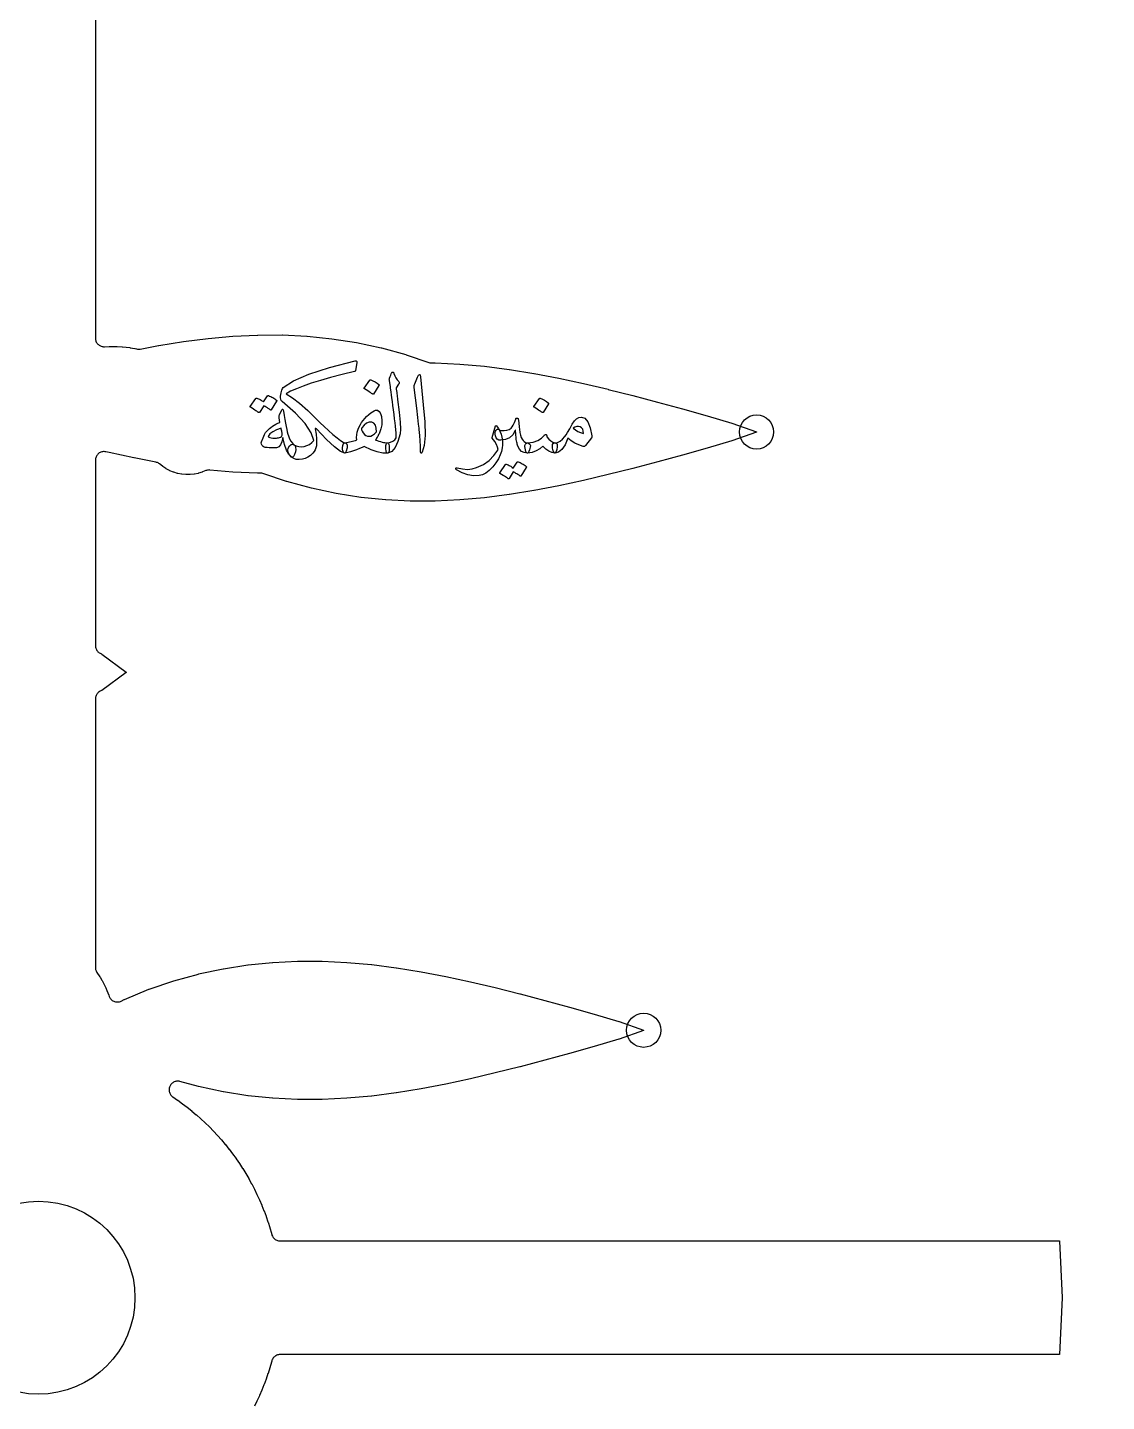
# Model space of a CAD drawing. Header units: millimetres. Extents: x -82 to 82, y -82 to 82.
# Drawn here: x -0.32 to 30.93, y -3.01 to 36.8 of the extents above; entities that cross this region are included whole.
import ezdxf

# ---------------------------------------------------------------- set-up
doc = ezdxf.new("R2010")
doc.units = ezdxf.units.MM
for name, color, linetype in [('CUT_INNER', 6, 'Continuous'), ('ENGRAVE', 7, 'Continuous'), ('TEXT', 5, 'Continuous')]:
    doc.layers.add(name, color=color, linetype=linetype)

msp = doc.modelspace()

# ---------------------------------------------------------------- linework, layer by layer
at = {"layer": 'CUT_INNER'}
msp.add_lwpolyline([(1.647, 40.7006), (1.647, 27.8045), (1.6482, 27.7805), (1.6516, 27.7568), (1.6573, 27.7335), (1.6652, 27.7109), (1.6752, 27.6891), (1.6873, 27.6684), (1.7013, 27.6489), (1.7171, 27.6309), (1.7346, 27.6144), (1.7535, 27.5998), (1.7738, 27.587), (1.7952, 27.5762), (1.8176, 27.5675), (1.8406, 27.5609), (1.8642, 27.5566), (1.8881, 27.5546), (1.9121, 27.5549), (2.0449, 27.563), (2.0524, 27.5632), (2.2725, 27.5632), (2.2801, 27.563), (2.4215, 27.5544), (2.429, 27.5537), (2.6492, 27.527), (2.6565, 27.5259), (2.7919, 27.5013), (2.7991, 27.4998), (2.8408, 27.4897), (2.867, 27.4847), (2.8937, 27.4827), (2.9203, 27.4834), (2.9468, 27.487), (3.4796, 27.589), (3.4832, 27.5896), (4.1954, 27.7048), (4.1995, 27.7054), (4.9112, 27.7962), (4.9159, 27.7967), (5.627, 27.8602), (5.6323, 27.8605), (6.3429, 27.8938), (6.3486, 27.8939), (7.0587, 27.8945), (7.0649, 27.8943), (7.7746, 27.8598), (7.7811, 27.8593), (8.4906, 27.7877), (8.4973, 27.7868), (9.2066, 27.676), (9.2135, 27.6747), (9.9226, 27.5229), (9.9296, 27.5212), (10.6387, 27.3262), (10.6458, 27.324), (11.3058, 27.0994), (11.3321, 27.092), (11.359, 27.0875), (11.3862, 27.086), (11.483, 27.0859), (11.4887, 27.0858), (12.1993, 27.0525), (12.2045, 27.0522), (12.9156, 26.9887), (12.9204, 26.9882), (13.632, 26.8974), (13.6362, 26.8968), (14.3484, 26.7817), (14.3519, 26.781), (15.0648, 26.6446), (15.0677, 26.644), (15.7812, 26.4896), (15.7835, 26.4891), (16.4975, 26.3199), (16.4994, 26.3195), (17.2138, 26.1387), (17.2152, 26.1383), (17.9296, 25.9489), (18.6459, 25.7527), (19.3622, 25.551), (19.3634, 25.5507), (20.0753, 25.3421), (20.0824, 25.3398), (20.789, 25.0859), (20.7941, 25.0837), (20.789, 25.0816), (20.0824, 24.8277), (20.0753, 24.8253), (19.3634, 24.6168), (19.3622, 24.6164), (18.6475, 24.4152), (17.9316, 24.2191), (17.2152, 24.0291), (17.2138, 24.0288), (16.4994, 23.848), (16.4975, 23.8475), (15.7835, 23.6784), (15.7812, 23.6778), (15.0677, 23.5234), (15.0648, 23.5228), (14.3519, 23.3864), (14.3484, 23.3858), (13.6362, 23.2706), (13.632, 23.27), (12.9204, 23.1792), (12.9156, 23.1787), (12.2045, 23.1153), (12.1993, 23.1149), (11.4887, 23.0816), (11.483, 23.0815), (10.7728, 23.0809), (10.7667, 23.0811), (10.0569, 23.1156), (10.0504, 23.1161), (9.3409, 23.1878), (9.3342, 23.1886), (8.6249, 23.2994), (8.6181, 23.3007), (7.9089, 23.4525), (7.9019, 23.4542), (7.1929, 23.6492), (7.1858, 23.6514), (6.5257, 23.8761), (6.4995, 23.8834), (6.4726, 23.8879), (6.4454, 23.8894), (6.3486, 23.8895), (6.3429, 23.8896), (5.6323, 23.9229), (5.627, 23.9232), (4.9638, 23.9824), (4.9396, 23.9834), (4.9153, 23.982), (4.8913, 23.9783), (4.8677, 23.9722), (4.8449, 23.9639), (4.7521, 23.925), (4.7406, 23.9208), (4.6365, 23.8887), (4.6246, 23.8857), (4.5178, 23.8639), (4.5057, 23.8621), (4.3973, 23.8509), (4.3851, 23.8502), (4.2761, 23.8497), (4.2639, 23.8503), (4.1554, 23.8604), (4.1433, 23.8622), (4.0363, 23.883), (4.0244, 23.8859), (3.92, 23.917), (3.9085, 23.9211), (3.8076, 23.9623), (3.7965, 23.9675), (3.7002, 24.0184), (3.6897, 24.0247), (3.5988, 24.0848), (3.5889, 24.0921), (3.5069, 24.1588), (3.487, 24.1734), (3.4657, 24.186), (3.4434, 24.1964), (3.4201, 24.2045), (3.3961, 24.2104), (2.7668, 24.3308), (2.7638, 24.3314), (2.0504, 24.4858), (2.048, 24.4863), (1.9546, 24.5085), (1.93, 24.513), (1.9051, 24.5151), (1.88, 24.5146), (1.8552, 24.5117), (1.8307, 24.5063), (1.8069, 24.4984), (1.7841, 24.4882), (1.7623, 24.4758), (1.7419, 24.4613), (1.7231, 24.4448), (1.706, 24.4265), (1.6908, 24.4066), (1.6777, 24.3853), (1.6668, 24.3627), (1.6582, 24.3392), (1.652, 24.315), (1.6483, 24.2902), (1.647, 24.2652), (1.647, 18.898), (1.6483, 18.8731), (1.652, 18.8483), (1.6582, 18.8241), (1.6668, 18.8006), (1.6777, 18.7781), (1.6908, 18.7568), (1.7059, 18.7368), (1.723, 18.7186), (1.7418, 18.7021), (1.7621, 18.6875), (1.7838, 18.6751), (1.8232, 18.6551), (1.8278, 18.6526), (1.8321, 18.6496), (2.5391, 18.1264), (2.5435, 18.1227), (2.5391, 18.1191), (1.8321, 17.5958), (1.8278, 17.5929), (1.8232, 17.5903), (1.7838, 17.5703), (1.7621, 17.5579), (1.7418, 17.5434), (1.723, 17.5269), (1.7059, 17.5086), (1.6908, 17.4887), (1.6777, 17.4674), (1.6668, 17.4449), (1.6582, 17.4214), (1.652, 17.3971), (1.6483, 17.3724), (1.647, 17.3474), (1.647, 9.5652), (1.6483, 9.54), (1.6521, 9.5151), (1.6583, 9.4908), (1.667, 9.4671), (1.678, 9.4445), (1.6913, 9.4231), (1.7806, 9.2937), (1.7852, 9.2866), (1.8371, 9.1995), (1.8399, 9.1945), (1.891, 9.0988), (1.8937, 9.0936), (1.947, 8.9816), (1.9488, 8.9778), (1.98, 8.9062), (1.9816, 8.9023), (2.0358, 8.7659), (2.0369, 8.763), (2.048, 8.7329), (2.0577, 8.7101), (2.0697, 8.6883), (2.0837, 8.6679), (2.0997, 8.6489), (2.1175, 8.6316), (2.1369, 8.6162), (2.1577, 8.6027), (2.1798, 8.5914), (2.2029, 8.5824), (2.2268, 8.5756), (2.2512, 8.5713), (2.2759, 8.5694), (2.3007, 8.57), (2.3254, 8.573), (2.3496, 8.5785), (2.3731, 8.5863), (2.3957, 8.5964), (2.4828, 8.6406), (2.4916, 8.6446), (3.1995, 8.9375), (3.207, 8.9404), (3.9157, 9.1816), (3.9229, 9.1838), (4.6319, 9.3788), (4.6389, 9.3805), (5.348, 9.5323), (5.3549, 9.5336), (6.0642, 9.6444), (6.0709, 9.6452), (6.7804, 9.7169), (6.7869, 9.7174), (7.4966, 9.7519), (7.5028, 9.7521), (8.2129, 9.7515), (8.2187, 9.7514), (8.9292, 9.7181), (8.9345, 9.7177), (9.6456, 9.6543), (9.6503, 9.6538), (10.362, 9.563), (10.3661, 9.5624), (11.0784, 9.4472), (11.0819, 9.4466), (11.7947, 9.3102), (11.7977, 9.3096), (12.5111, 9.1552), (12.5135, 9.1546), (13.2275, 8.9855), (13.2293, 8.985), (13.9438, 8.8042), (13.9452, 8.8039), (14.6596, 8.6145), (15.3758, 8.4182), (16.0921, 8.2166), (16.0934, 8.2162), (16.8052, 8.0077), (16.8124, 8.0053), (17.5189, 7.7514), (17.5241, 7.7493), (17.5189, 7.7471), (16.8124, 7.4932), (16.8052, 7.4909), (16.0934, 7.2823), (16.0921, 7.282), (15.3775, 7.0808), (14.6616, 6.8846), (13.9452, 6.6947), (13.9438, 6.6943), (13.2293, 6.5135), (13.2275, 6.5131), (12.5135, 6.3439), (12.5111, 6.3434), (11.7977, 6.189), (11.7947, 6.1884), (11.0819, 6.052), (11.0784, 6.0513), (10.3661, 5.9362), (10.362, 5.9356), (9.6503, 5.8448), (9.6456, 5.8443), (8.9345, 5.7808), (8.9292, 5.7805), (8.2187, 5.7472), (8.2129, 5.7471), (7.5028, 5.7465), (7.4966, 5.7466), (6.7869, 5.7812), (6.7804, 5.7816), (6.0709, 5.8533), (6.0642, 5.8542), (5.3549, 5.965), (5.348, 5.9662), (4.6389, 6.118), (4.6319, 6.1198), (4.0973, 6.2668), (4.0737, 6.2721), (4.0497, 6.275), (4.0255, 6.2757), (4.0013, 6.274), (3.9775, 6.2699), (3.9541, 6.2636), (3.9315, 6.2551), (3.9097, 6.2444), (3.8892, 6.2316), (3.8699, 6.2169), (3.8522, 6.2005), (3.8361, 6.1823), (3.8219, 6.1628), (3.8096, 6.1419), (3.7994, 6.12), (3.7914, 6.0971), (3.7856, 6.0736), (3.7822, 6.0497), (3.781, 6.0255), (3.7822, 6.0013), (3.7857, 5.9774), (3.7916, 5.9539), (3.7996, 5.9311), (3.8099, 5.9091), (3.8222, 5.8883), (3.8364, 5.8687), (3.8525, 5.8507), (3.8703, 5.8342), (3.8896, 5.8196), (4.0292, 5.7238), (4.0318, 5.722), (4.1685, 5.6232), (4.171, 5.6213), (4.3052, 5.5192), (4.3077, 5.5173), (4.4394, 5.4118), (4.4418, 5.4099), (4.5709, 5.3013), (4.5732, 5.2993), (4.6996, 5.1875), (4.7019, 5.1854), (4.8255, 5.0706), (4.8277, 5.0685), (4.9485, 4.9506), (4.9506, 4.9485), (5.0685, 4.8277), (5.0706, 4.8255), (5.1854, 4.7019), (5.1875, 4.6996), (5.2993, 4.5732), (5.3013, 4.5709), (5.4099, 4.4418), (5.4118, 4.4394), (5.5173, 4.3077), (5.5192, 4.3052), (5.6213, 4.171), (5.6232, 4.1685), (5.722, 4.0318), (5.7238, 4.0292), (5.8192, 3.8901), (5.8209, 3.8876), (5.9129, 3.7461), (5.9146, 3.7435), (6.0031, 3.5999), (6.0047, 3.5973), (6.0896, 3.4515), (6.0911, 3.4488), (6.1725, 3.301), (6.1739, 3.2983), (6.2516, 3.1485), (6.253, 3.1458), (6.327, 2.9942), (6.3283, 2.9914), (6.3986, 2.838), (6.3998, 2.8352), (6.4663, 2.6801), (6.4675, 2.6773), (6.5301, 2.5206), (6.5313, 2.5177), (6.59, 2.3596), (6.5911, 2.3567), (6.646, 2.1971), (6.6469, 2.1942), (6.6979, 2.0334), (6.6988, 2.0304), (6.7458, 1.8684), (6.7466, 1.8654), (6.7551, 1.8333), (6.7627, 1.8092), (6.7728, 1.7861), (6.7851, 1.764), (6.7996, 1.7434), (6.8161, 1.7243), (6.8344, 1.7069), (6.8544, 1.6915), (6.8758, 1.6782), (6.8985, 1.6671), (6.9222, 1.6584), (6.9466, 1.6521), (6.9716, 1.6483), (6.9968, 1.647), (29.5611, 1.647), (29.5668, 1.6467), (29.5674, 1.6411), (29.6477, 0.0061), (29.6477, -0.0061), (29.5674, -1.6411), (29.5668, -1.6467), (29.5611, -1.647), (6.9968, -1.647), (6.9716, -1.6483), (6.9466, -1.6521), (6.9222, -1.6584), (6.8985, -1.6671), (6.8758, -1.6782), (6.8544, -1.6915), (6.8344, -1.7069), (6.8161, -1.7243), (6.7996, -1.7434), (6.7851, -1.764), (6.7728, -1.7861), (6.7627, -1.8092), (6.7551, -1.8333), (6.7466, -1.8654), (6.7458, -1.8684), (6.6988, -2.0304), (6.6979, -2.0334), (6.6469, -2.1942), (6.646, -2.1971), (6.5911, -2.3567), (6.59, -2.3596), (6.5313, -2.5177), (6.5301, -2.5206), (6.4675, -2.6773), (6.4663, -2.6801), (6.3998, -2.8352), (6.3986, -2.838), (6.3283, -2.9914), (6.327, -2.9942), (6.253, -3.1458)], dxfattribs=at)
msp.add_circle((0, 0), 2.795, dxfattribs=at)
at = {"layer": 'ENGRAVE'}
for centre, radius in [((0, 23.532), 54.3217), ((20.795, 25.0837), 0.4941), ((17.5249, 7.7493), 0.4941)]:
    msp.add_circle(centre, radius, dxfattribs=at)
at = {"layer": 'TEXT'}
for points in [[(9.1804, 27.1473), (9.1897, 27.1467), (9.1977, 27.1448), (9.2044, 27.1418), (9.21, 27.1375), (9.2167, 27.1295), (9.2206, 27.1186), (9.2216, 27.1048), (9.2198, 27.0882), (9.1837, 26.8619), (9.1806, 26.8514), (9.1747, 26.843), (9.1659, 26.8366), (9.1542, 26.8323), (8.7916, 26.7448), (8.4615, 26.6593), (8.1641, 26.5758), (7.8993, 26.4944), (7.6673, 26.4151), (7.4683, 26.3378), (7.3023, 26.2625), (7.1694, 26.1893), (7.3539, 26.0759), (7.563, 25.9162), (7.7968, 25.7101), (8.0551, 25.4577), (8.1622, 25.3525), (8.2766, 25.2437), (8.3984, 25.1311), (8.5276, 25.0148), (8.6485, 24.9109), (8.7457, 24.8352), (8.8191, 24.7878), (8.8688, 24.7688), (8.9196, 24.7466), (8.9442, 24.6999), (8.9426, 24.6285), (8.9147, 24.5326), (8.9032, 24.5067), (8.8917, 24.4883), (8.8802, 24.4772), (8.8688, 24.4735), (8.7476, 24.5174), (8.571, 24.649), (8.3391, 24.8684), (8.0519, 25.1756), (8.0348, 25.1852), (8.0232, 25.1879), (8.0168, 25.1836), (8.0158, 25.1723), (8.0375, 25.0185), (8.0502, 24.8852), (8.0539, 24.7725), (8.0486, 24.6802), (8.0312, 24.6205), (8.0084, 24.5662), (7.9803, 24.5172), (7.9469, 24.4735), (7.8786, 24.4056), (7.805, 24.3529), (7.7261, 24.3154), (7.6418, 24.2931), (7.5473, 24.2836), (7.4638, 24.2914), (7.3914, 24.3164), (7.3301, 24.3587), (7.2663, 24.4266), (7.2292, 24.4924), (7.2188, 24.5561), (7.235, 24.6179), (7.2735, 24.6831), (7.3137, 24.7212), (7.3555, 24.7323), (7.399, 24.7163), (7.4642, 24.6824), (7.5352, 24.663), (7.6118, 24.6578), (7.6943, 24.6671), (7.7757, 24.69), (7.8493, 24.7261), (7.9151, 24.7753), (7.9731, 24.8377), (7.9014, 25.0642), (7.7254, 25.3273), (7.4453, 25.6269), (7.0611, 25.963), (7.0322, 25.9939), (7.0143, 26.031), (7.0076, 26.0743), (7.0119, 26.1237), (7.0299, 26.2205), (7.048, 26.2943), (7.066, 26.3452), (7.0841, 26.373), (7.3855, 26.5676), (7.8337, 26.761), (8.4287, 26.9531), (9.1706, 27.144), (9.1721, 27.1441), (9.1735, 27.1444), (9.1746, 27.1449), (9.1755, 27.1457), (9.1764, 27.1464), (9.1776, 27.1469), (9.1789, 27.1472), (9.1804, 27.1473)], [(10.1646, 26.6388), (10.1868, 26.6923), (10.204, 26.7347), (10.2163, 26.7661), (10.2237, 26.7864), (10.2294, 26.7993), (10.2368, 26.8086), (10.2458, 26.8141), (10.2565, 26.8159), (10.2686, 26.8139), (10.2787, 26.8077), (10.2867, 26.7975), (10.2926, 26.7831), (10.3199, 26.7128), (10.3525, 26.6494), (10.3904, 26.5931), (10.4337, 26.5436), (10.4458, 26.5279), (10.4493, 26.51), (10.4441, 26.4901), (10.4304, 26.4682), (10.3582, 26.3665), (10.3631, 26.321), (10.3681, 26.2763), (10.373, 26.2324), (10.3779, 26.1893), (10.3828, 26.1471), (10.3877, 26.1057), (10.3927, 26.0651), (10.3976, 26.0253), (10.4429, 25.657), (10.4706, 25.3691), (10.4806, 25.1616), (10.473, 25.0345), (10.4111, 24.8038), (10.3303, 24.6334), (10.2307, 24.5233), (10.1122, 24.4735), (10.1089, 24.4735), (10.1056, 24.4735), (10.1023, 24.4735), (10.099, 24.4735), (10.0796, 24.492), (10.067, 24.5342), (10.0615, 24.6002), (10.0629, 24.69), (10.066, 24.7233), (10.0752, 24.7474), (10.0906, 24.7626), (10.1122, 24.7688), (10.1954, 24.7854), (10.2647, 24.8155), (10.3201, 24.8592), (10.3615, 24.9164), (10.3587, 24.9851), (10.3537, 25.0632), (10.3464, 25.1508), (10.3369, 25.2478), (10.3253, 25.3538), (10.3119, 25.4684), (10.2966, 25.5916), (10.2795, 25.7235), (10.2637, 25.853), (10.2491, 25.9695), (10.2358, 26.0729), (10.2237, 26.1631), (10.2132, 26.2402), (10.2048, 26.3041), (10.1985, 26.355), (10.1942, 26.3927), (10.1614, 26.5797), (10.1603, 26.5982), (10.1605, 26.6142), (10.162, 26.6277), (10.1646, 26.6388)], [(10.9783, 26.6716), (11.0096, 26.7323), (11.0349, 26.7536), (11.0539, 26.7356), (11.0668, 26.6781), (11.1423, 25.8744), (11.1872, 25.381), (11.1973, 24.9869), (11.1724, 24.6921), (11.1128, 24.4965), (11.1019, 24.4805), (11.0923, 24.4719), (11.0839, 24.4706), (11.0767, 24.4768), (11.0709, 24.4864), (11.0668, 24.4989), (11.0644, 24.5143), (11.0636, 24.5326), (11.0636, 24.6747), (11.057, 24.8254), (11.0439, 24.9847), (11.0242, 25.1526), (11.0199, 25.1965), (11.007, 25.315), (10.9854, 25.5082), (10.9553, 25.776), (10.8831, 26.3698), (10.8815, 26.4013), (10.8831, 26.4305), (10.888, 26.4571), (10.8962, 26.4813)], [(9.5971, 26.5896), (9.6012, 26.5937), (9.6069, 26.5961), (9.6143, 26.597), (9.6233, 26.5961), (9.6871, 26.5703), (9.7472, 26.5387), (9.8036, 26.5014), (9.8563, 26.4583), (9.8614, 26.4518), (9.8636, 26.4452), (9.863, 26.4387), (9.8595, 26.4321), (9.7053, 26.1828), (9.6996, 26.1768), (9.6922, 26.1754), (9.6832, 26.1785), (9.6725, 26.186), (9.6633, 26.1926), (9.6488, 26.2024), (9.6289, 26.2156), (9.6036, 26.232), (9.5727, 26.2517), (9.5356, 26.2746), (9.4923, 26.3009), (9.4429, 26.3304), (9.4363, 26.3353), (9.433, 26.3402), (9.433, 26.3452), (9.4363, 26.3501)], [(6.6346, 26.1303), (6.6387, 26.1344), (6.6444, 26.1368), (6.6518, 26.1377), (6.6608, 26.1368), (6.6931, 26.1247), (6.7244, 26.1114), (6.7547, 26.0968), (6.7839, 26.0811), (6.8123, 26.0638), (6.8401, 26.045), (6.8672, 26.0245), (6.8938, 26.0023), (6.8989, 25.9956), (6.9012, 25.9884), (6.9005, 25.9808), (6.8971, 25.9728), (6.7396, 25.7235), (6.7353, 25.7202), (6.7289, 25.7202), (6.7205, 25.7235), (6.7101, 25.73), (6.7029, 25.7361), (6.6912, 25.7444), (6.675, 25.7549), (6.6543, 25.7678), (6.6289, 25.783), (6.5985, 25.801), (6.5632, 25.8216), (6.5231, 25.8448), (6.3984, 25.6513), (6.3926, 25.6453), (6.3853, 25.6439), (6.3762, 25.647), (6.3656, 25.6546), (6.3564, 25.6611), (6.3418, 25.671), (6.3219, 25.6841), (6.2967, 25.7005), (6.2657, 25.7202), (6.2286, 25.7431), (6.1853, 25.7694), (6.1359, 25.7989), (6.1308, 25.8038), (6.1285, 25.8088), (6.1292, 25.8137), (6.1326, 25.8186), (6.2934, 26.0581), (6.2975, 26.0622), (6.3032, 26.0647), (6.3106, 26.0655), (6.3196, 26.0647), (6.3471, 26.0557), (6.3738, 26.0454), (6.3996, 26.0336), (6.4246, 26.0204), (6.4488, 26.0059), (6.4722, 25.9904), (6.4948, 25.9739), (6.5165, 25.9564)], [(14.505, 26.0581), (14.5091, 26.0622), (14.5149, 26.0647), (14.5223, 26.0655), (14.5313, 26.0647), (14.5951, 26.0388), (14.6551, 26.0072), (14.7115, 25.9699), (14.7642, 25.9269), (14.7693, 25.9203), (14.7716, 25.9137), (14.771, 25.9072), (14.7675, 25.9006), (14.6133, 25.6513), (14.6076, 25.6453), (14.6002, 25.6439), (14.5912, 25.647), (14.5805, 25.6546), (14.5713, 25.6611), (14.5567, 25.671), (14.5368, 25.6841), (14.5116, 25.7005), (14.4806, 25.7202), (14.4435, 25.7431), (14.4003, 25.7694), (14.3508, 25.7989), (14.3443, 25.8038), (14.341, 25.8088), (14.341, 25.8137), (14.3443, 25.8186)], [(7.4023, 24.713), (7.4316, 24.6804), (7.4474, 24.6351), (7.4497, 24.5771), (7.4384, 24.5063), (7.4146, 24.427), (7.3892, 24.3759), (7.3621, 24.3531), (7.3334, 24.3587), (7.2524, 24.4368), (7.1833, 24.5563), (7.1261, 24.7173), (7.0808, 24.9197), (7.0449, 24.8008), (7.0061, 24.713), (6.9645, 24.6564), (6.92, 24.631), (6.8961, 24.6267), (6.8704, 24.6236), (6.8428, 24.6218), (6.8134, 24.6211), (6.7823, 24.6213), (6.7498, 24.622), (6.7159, 24.623), (6.6805, 24.6244), (6.6182, 24.6304), (6.569, 24.6384), (6.5329, 24.6484), (6.5099, 24.6605), (6.4784, 24.6964), (6.4591, 24.7319), (6.4521, 24.7669), (6.4574, 24.8016), (6.5038, 24.9168), (6.5444, 25.0066), (6.5792, 25.071), (6.6084, 25.11), (6.6472, 25.1469), (6.6883, 25.1821), (6.7317, 25.2158), (6.7773, 25.2478), (6.8256, 25.2783), (6.877, 25.3076), (6.9314, 25.3357), (6.9889, 25.3626), (6.9725, 25.4905), (6.9692, 25.517), (6.9692, 25.5406), (6.9725, 25.5613), (6.9791, 25.5791), (7.048, 25.7267), (7.0623, 25.745), (7.0759, 25.744), (7.0886, 25.7237), (7.1005, 25.6841), (7.1197, 25.5581), (7.1382, 25.4425), (7.1558, 25.3375), (7.1726, 25.2428), (7.189, 25.1589), (7.2054, 25.0858), (7.2218, 25.0235), (7.2382, 24.9722), (7.2731, 24.8871), (7.3121, 24.8155), (7.3551, 24.7575), (7.4023, 24.713)], [(9.8005, 25.7169), (9.8052, 25.7168), (9.8095, 25.7165), (9.8134, 25.716), (9.8169, 25.7153), (9.8202, 25.7143), (9.8235, 25.7132), (9.8267, 25.7119), (9.83, 25.7103), (9.8659, 25.6806), (9.8948, 25.6406), (9.9168, 25.5904), (9.9317, 25.5299), (9.9442, 25.4071), (9.9391, 25.2879), (9.9163, 25.1725), (9.8759, 25.0608), (9.8641, 25.0345), (9.8513, 25.0083), (9.8378, 24.982), (9.8235, 24.9558), (9.8083, 24.9295), (9.7923, 24.9033), (9.7755, 24.877), (9.7578, 24.8508), (9.8079, 24.8337), (9.8563, 24.8184), (9.903, 24.805), (9.9481, 24.7934), (9.9916, 24.7838), (10.0334, 24.7766), (10.0736, 24.7715), (10.1122, 24.7688), (10.1269, 24.7636), (10.1384, 24.7483), (10.1466, 24.7226), (10.1515, 24.6868), (10.1564, 24.5959), (10.1515, 24.5301), (10.1368, 24.4893), (10.1122, 24.4735), (9.9715, 24.4743), (9.812, 24.5063), (9.6336, 24.5695), (9.4363, 24.6638), (9.3701, 24.6326), (9.2961, 24.6015), (9.2143, 24.5703), (9.1247, 24.5391), (9.0351, 24.5104), (8.9631, 24.4899), (8.9087, 24.4776), (8.872, 24.4735), (8.8536, 24.478), (8.8376, 24.4916), (8.8241, 24.5141), (8.813, 24.5457), (8.8088, 24.5637), (8.806, 24.5818), (8.8047, 24.5998), (8.8048, 24.6179), (8.8059, 24.6359), (8.8077, 24.6539), (8.81, 24.672), (8.813, 24.69), (8.8228, 24.7233), (8.836, 24.7474), (8.8524, 24.7626), (8.872, 24.7688), (8.919, 24.7773), (8.9647, 24.7864), (9.0092, 24.7961), (9.0525, 24.8065), (9.0949, 24.8175), (9.137, 24.8291), (9.1786, 24.8413), (9.2198, 24.8541), (9.2137, 24.9277), (9.2182, 25.0042), (9.2333, 25.0835), (9.2592, 25.1657), (9.2878, 25.232), (9.3211, 25.2961), (9.3591, 25.3583), (9.4019, 25.4184), (9.4498, 25.4764), (9.5032, 25.5324), (9.5621, 25.5863), (9.6266, 25.6382), (9.6768, 25.6726), (9.7226, 25.6972), (9.7638, 25.712), (9.8005, 25.7169)], [(13.862, 25.4872), (13.8766, 25.4815), (13.8874, 25.4708), (13.8946, 25.4553), (13.8981, 25.4348), (13.9001, 25.4205), (13.9026, 25.4007), (13.9058, 25.3754), (13.9096, 25.3445), (13.914, 25.3083), (13.919, 25.267), (13.9247, 25.2206), (13.9309, 25.169), (13.944, 25.0706), (13.9604, 24.9886), (13.9801, 24.923), (14.0031, 24.8738), (14.0312, 24.8352), (14.0662, 24.8049), (14.1083, 24.7827), (14.1573, 24.7688), (14.203, 24.7536), (14.2319, 24.7278), (14.244, 24.6913), (14.2393, 24.6441), (14.2196, 24.5695), (14.1999, 24.5162), (14.1802, 24.4842), (14.1606, 24.4735), (14.0644, 24.4858), (13.9859, 24.5227), (13.925, 24.5842), (13.8817, 24.6704), (13.8736, 24.6975), (13.8657, 24.7265), (13.858, 24.7574), (13.8505, 24.7901), (13.8437, 24.8249), (13.8378, 24.8619), (13.833, 24.9011), (13.8292, 24.9426), (13.826, 24.983), (13.8231, 25.0189), (13.8203, 25.0503), (13.8177, 25.0772), (13.8156, 25.0991), (13.814, 25.1157), (13.8131, 25.127), (13.8128, 25.1329), (13.8126, 25.1357), (13.812, 25.1374), (13.811, 25.1382), (13.8095, 25.1379), (13.8077, 25.1363), (13.8054, 25.1333), (13.8028, 25.1289), (13.7997, 25.1231), (13.7335, 25.0048), (13.643, 24.9189), (13.5284, 24.8653), (13.3896, 24.8442), (13.3305, 24.851), (13.2846, 24.8746), (13.2518, 24.915), (13.2321, 24.9722), (13.226, 25.0241), (13.2272, 25.0681), (13.2358, 25.1044), (13.2518, 25.1329), (13.2715, 25.1528), (13.2912, 25.1633), (13.3109, 25.1643), (13.3305, 25.1559), (13.3476, 25.1444), (13.3625, 25.1362), (13.3754, 25.1313), (13.3863, 25.1297), (13.4812, 25.1264), (13.5627, 25.1362), (13.6305, 25.1592), (13.6849, 25.1953), (13.7166, 25.2301), (13.7497, 25.2855), (13.7839, 25.3614), (13.8194, 25.4577), (13.8257, 25.4731), (13.835, 25.4831), (13.847, 25.4879), (13.862, 25.4872)], [(15.7222, 25.5168), (15.8249, 25.4803), (15.91, 25.3773), (15.9775, 25.208), (16.0273, 24.9722), (16.0291, 24.9552), (16.0281, 24.9402), (16.0242, 24.9273), (16.0174, 24.9164), (15.837, 24.69), (15.8245, 24.6763), (15.8099, 24.6679), (15.7933, 24.6648), (15.7747, 24.6671), (15.6521, 24.7089), (15.5368, 24.7622), (15.429, 24.827), (15.3285, 24.9033), (15.2475, 24.7153), (15.1587, 24.581), (15.0621, 24.5004), (14.9578, 24.4735), (14.9461, 24.4778), (14.934, 24.4907), (14.9215, 24.5123), (14.9086, 24.5424), (14.8887, 24.617), (14.8815, 24.6769), (14.887, 24.722), (14.9053, 24.7524), (14.9159, 24.7595), (14.9283, 24.7647), (14.9422, 24.7677), (14.9578, 24.7688), (15.0324, 24.7815), (15.1054, 24.8163), (15.1768, 24.8733), (15.2465, 24.9525), (15.277, 24.9984), (15.3228, 25.0739), (15.3837, 25.1789), (15.4597, 25.3134), (15.5192, 25.4024), (15.5828, 25.4659), (15.6504, 25.5041), (15.7222, 25.5168)], [(7.025, 25.1953), (6.8919, 25.1481), (6.7847, 25.0919), (6.7033, 25.0267), (6.6477, 24.9525), (6.6725, 24.9361), (6.7043, 24.923), (6.7431, 24.9131), (6.7888, 24.9066), (6.8151, 24.9054), (6.8417, 24.9053), (6.8685, 24.9063), (6.8954, 24.9082), (6.9226, 24.9116), (6.95, 24.9168), (6.9775, 24.9239), (7.0053, 24.9328), (7.0373, 24.9537), (7.0545, 24.9902), (7.057, 25.0423), (7.0447, 25.11), (7.0361, 25.1411), (7.0299, 25.1657), (7.0262, 25.1838), (7.025, 25.1953)], [(9.6529, 25.3691), (9.576, 25.3648), (9.5028, 25.3355), (9.4333, 25.2812), (9.3674, 25.2018), (9.3562, 25.1756), (9.3584, 25.1428), (9.3742, 25.1034), (9.4035, 25.0575), (9.4423, 25.0144), (9.4831, 24.9837), (9.5259, 24.9652), (9.5708, 24.9591), (9.6201, 24.9671), (9.6725, 24.991), (9.7283, 25.031), (9.7874, 25.087), (9.7827, 25.1969), (9.7587, 25.2806), (9.7154, 25.338), (9.6529, 25.3691)], [(12.1101, 23.988), (12.0999, 23.9947), (12.0921, 24.0019), (12.0867, 24.0095), (12.0839, 24.0175), (12.0833, 24.024), (12.0847, 24.0306), (12.0882, 24.0372), (12.0937, 24.0437), (12.0995, 24.0476), (12.1068, 24.0495), (12.1159, 24.0493), (12.1265, 24.047), (12.2797, 24.0128), (12.4242, 24.0019), (12.5602, 24.0144), (12.6875, 24.0503), (12.8846, 24.1448), (13.0525, 24.2611), (13.1913, 24.3991), (13.301, 24.5588), (13.3026, 24.5619), (13.3039, 24.5645), (13.305, 24.5668), (13.3059, 24.5686), (13.3067, 24.5703), (13.3072, 24.5719), (13.3075, 24.5736), (13.3076, 24.5752), (13.2971, 24.6412), (13.2657, 24.7179), (13.2135, 24.8053), (13.1403, 24.9033), (13.1376, 24.9094), (13.1362, 24.9148), (13.136, 24.9193), (13.137, 24.923), (13.2321, 25.2576), (13.2426, 25.2701), (13.2608, 25.2617), (13.2869, 25.2324), (13.3207, 25.1821), (13.3623, 25.1061), (13.3953, 25.0222), (13.4197, 24.9306), (13.4355, 24.8311), (13.4386, 24.7749), (13.4347, 24.7048), (13.4238, 24.6207), (13.406, 24.5227), (13.3742, 24.4173), (13.3215, 24.3078), (13.2479, 24.1942), (13.1534, 24.0765), (13.0515, 23.972), (12.9524, 23.8945), (12.8563, 23.844), (12.763, 23.8206), (12.5979, 23.8176), (12.4341, 23.8444), (12.2715, 23.9012), (12.1101, 23.988)], [(15.486, 25.1953), (15.5475, 25.144), (15.6172, 25.1018), (15.6951, 25.0685), (15.7812, 25.0444), (15.7765, 25.1089), (15.7591, 25.1616), (15.729, 25.2024), (15.6861, 25.2314), (15.6367, 25.2463), (15.5869, 25.2453), (15.5366, 25.2283), (15.486, 25.1953)], [(14.9578, 24.7688), (14.9838, 24.7604), (15.0029, 24.7515), (15.015, 24.7423), (15.0201, 24.7327), (15.0226, 24.7179), (15.0234, 24.6999), (15.0226, 24.6786), (15.0201, 24.6539), (15.0076, 24.575), (14.993, 24.5186), (14.9764, 24.4848), (14.9578, 24.4735), (14.8692, 24.486), (14.7806, 24.5235), (14.692, 24.5861), (14.6035, 24.6736), (14.519, 24.5935), (14.4165, 24.5334), (14.2959, 24.4934), (14.1573, 24.4735), (14.1423, 24.4766), (14.1302, 24.4858), (14.121, 24.5012), (14.1146, 24.5227), (14.0884, 24.6605), (14.0855, 24.6759), (14.0867, 24.6925), (14.0921, 24.7103), (14.1015, 24.7294), (14.1124, 24.7442), (14.1253, 24.7556), (14.1403, 24.7639), (14.1573, 24.7688), (14.323, 24.7934), (14.4591, 24.8377), (14.5657, 24.9016), (14.6428, 24.9853), (14.6519, 24.9968), (14.6625, 25.005), (14.6748, 25.0099), (14.6888, 25.0115), (14.7017, 25.0097), (14.7109, 25.0042), (14.7164, 24.9949), (14.7183, 24.982), (14.7187, 24.9697), (14.7199, 24.9591), (14.722, 24.95), (14.7248, 24.9426), (14.78, 24.8764), (14.8372, 24.8254), (14.8965, 24.7895), (14.9578, 24.7688)], [(13.862, 24.2143), (13.8661, 24.2184), (13.8719, 24.2209), (13.8792, 24.2217), (13.8883, 24.2209), (13.9206, 24.2088), (13.9518, 24.1955), (13.9821, 24.1809), (14.0113, 24.1651), (14.0397, 24.1479), (14.0675, 24.129), (14.0946, 24.1085), (14.1212, 24.0864), (14.1263, 24.0796), (14.1286, 24.0724), (14.128, 24.0649), (14.1245, 24.0569), (13.967, 23.8075), (13.9627, 23.8042), (13.9563, 23.8042), (13.9479, 23.8075), (13.9375, 23.8141), (13.9303, 23.8201), (13.9186, 23.8284), (13.9024, 23.839), (13.8817, 23.8518), (13.8563, 23.8671), (13.8259, 23.885), (13.7907, 23.9056), (13.7505, 23.9289), (13.6258, 23.7353), (13.6201, 23.7294), (13.6127, 23.728), (13.6037, 23.731), (13.593, 23.7386), (13.5838, 23.7452), (13.5692, 23.755), (13.5493, 23.7682), (13.5241, 23.7846), (13.4931, 23.8042), (13.456, 23.8272), (13.4128, 23.8535), (13.3633, 23.883), (13.3582, 23.8879), (13.356, 23.8928), (13.3566, 23.8977), (13.3601, 23.9027), (13.5208, 24.1422), (13.5249, 24.1463), (13.5307, 24.1487), (13.538, 24.1495), (13.5471, 24.1487), (13.5745, 24.1398), (13.6012, 24.1294), (13.627, 24.1177), (13.6521, 24.1044), (13.6762, 24.09), (13.6996, 24.0745), (13.7222, 24.058), (13.7439, 24.0405)]]:
    msp.add_lwpolyline(points, close=True, dxfattribs=at)

doc.saveas('drawing.dxf')
